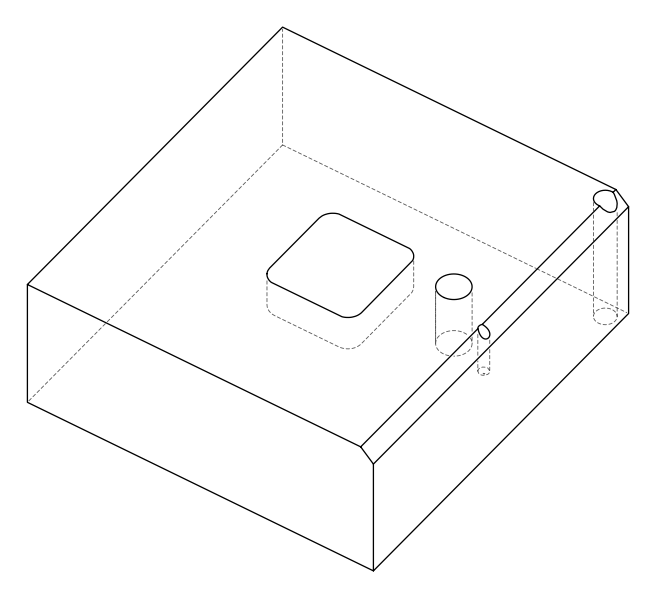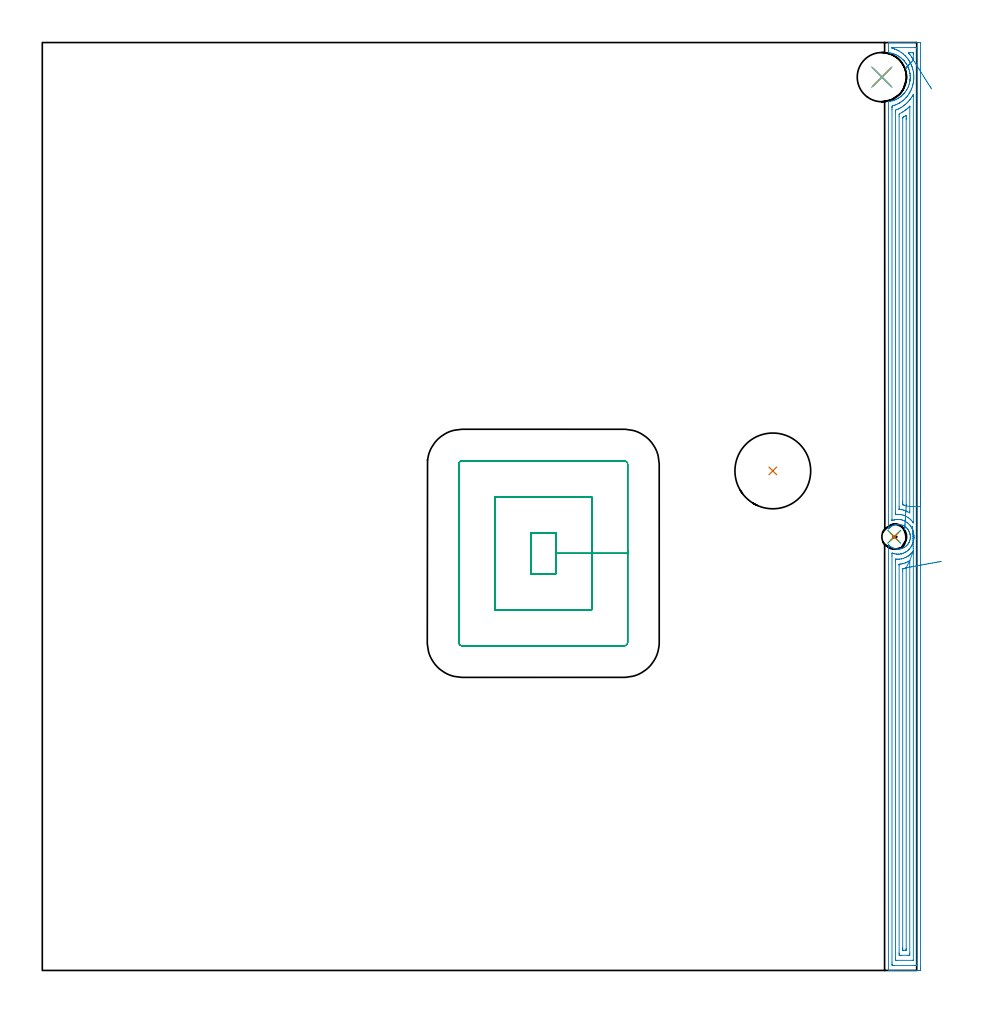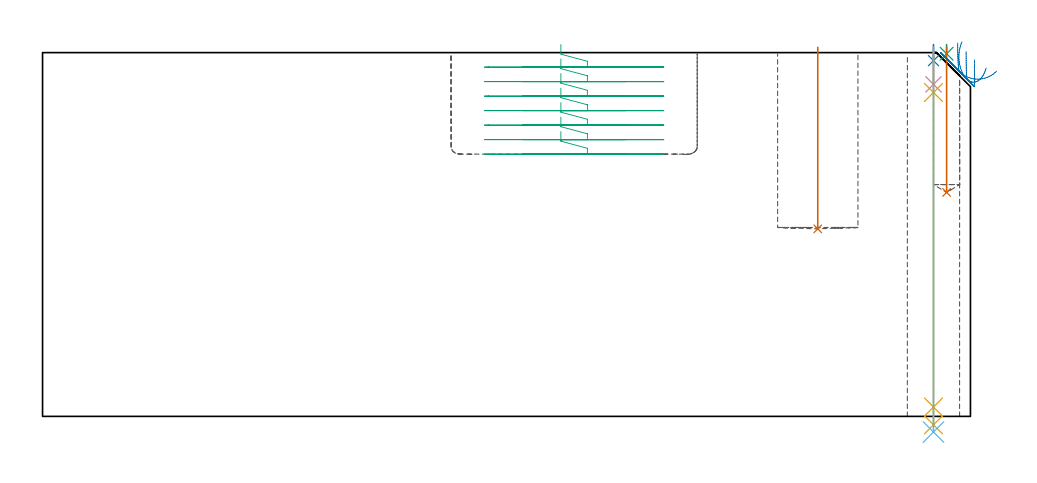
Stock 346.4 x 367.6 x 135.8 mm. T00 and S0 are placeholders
(PLAN: 9 operations, 7 tool changes, 24.9 min)
(1 INDEXABLE_INSERT_DRILL_BLIND_HOLE_FROM_SOLID | STEP1POCKET | NXT0302_031 | 0.27 min | 46233 mm3)
(2 SPOT_DRILL | STEP1HOLE | NXT0321_9005460120000 | 0.05 min | 182 mm3)
(3 SPOT_DRILL_1 | STEP1POCKET_1 | NXT0321_9005460120000 | 0.03 min | 2 mm3)
(4 DRILL_BLIND_HOLE_INTO_CENTER | STEP1HOLE | UGT0301_198 | 0.06 min | 397 mm3)
(5 GUN_DRILL_THROUGH_HOLE | STEP1HOLE | UGT0307_003 | 0.65 min | 4787 mm3)
(6 SPADE_DRILL_TO_ENLARGE_THROUGH_HOLE | STEP1HOLE | UGT0306_010 | 0.58 min | 35140 mm3)
(7 DRILL_BLIND_HOLE_INTO_CENTER_1 | STEP1POCKET_1 | UGT0301_212 | 0.22 min | 3770 mm3)
(8 AREA_MILL | FG_CHAMFER_SURFACE | UGT0205_001 | 14.76 min | 28899 mm3)
(9 MILL_RECTANGULAR_POCKET | POCKET_RECTANGULAR_STRAIGHT | NXT0201_007 | Follow Part, ap 6.25, ae 75% | 8.31 min | 335284 mm3)
(TOOL NXT0302_031 | Index. Insert Drill 30mm [880-D3000L32-05] | D30 PA176 FL150 Z2)
(TOOL NXT0321_9005460120000 | NC Spot Drill, 142deg, 12mm, Carbide, Uncoated | D12 PA142 FL30 Z2)
(TOOL UGT0301_198 | Twist Drill 7.9 mm | D7.9 PA118 FL73 Z2)
(TOOL UGT0307_003 | Gun Drill 7 mm | D7 PA130 FL24 Z1)
(TOOL UGT0306_010 | Spade Drill 19.5mm | D19.5 PA132 FL10 Z2)
(TOOL UGT0301_212 | Twist Drill 9.8 mm | D9.8 PA118 FL83 Z2)
(TOOL UGT0205_001 | Chamfer Mill 20 x 3 x 45 deg. | D20 FL50 Z2)
(TOOL NXT0201_007 | ENDMILL 25mm [R216.25-25050GCK54P 1620] | D25 R3 FL54 Z5)
(OP 1 INDEXABLE_INSERT_DRILL_BLIND_HOLE_FROM_SOLID)
G17 G21 G94 G90
T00 M6
G54
G17 G0 G90 X289.4 Y197.9 S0 M3
G43 Z145.8 H1
G94 G81 G98 Z70. F250. R137.8
G80
M5
M2
(OP 2 SPOT_DRILL)
G17 G21 G94 G90
T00 M6
G54
G17 G0 G90 X332.6 Y353.9 S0 M3
G43 Z145.8 H0
G94 G81 G98 Z132.8 F250. R138.8
G80
M5
M2
(OP 3 SPOT_DRILL_1)
G17 G21 G94 G90
T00 M6
G54
G17 G0 G90 X337.5 Y171.8 S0 M3
G43 Z145.8 H0
G94 G81 G98 Z135.378 F250. R138.8
G80
M5
M2
(OP 4 DRILL_BLIND_HOLE_INTO_CENTER)
G17 G21 G94 G90
T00 M6
G54
G17 G0 G90 X332.6 Y353.9 S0 M3
G43 Z145.8 H0
G94 G81 G98 Z123.95 F250. R137.8
G80
M5
M2
(OP 5 GUN_DRILL_THROUGH_HOLE)
G17 G21 G94 G90
T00 M6
G54
G17 G0 G90 X332.6 Y353.9 M8
G43 Z145.8 H0
Z136.291
S716 M3
G94 G1 Z120.921 F125. M26
G4 X.084
Z3.5 F250.
G4 X.084
Z-3.132 F125.
G4 X.084
M5
M9
G0 Z136.291
Z145.8
M2
(OP 6 SPADE_DRILL_TO_ENLARGE_THROUGH_HOLE)
G17 G21 G94 G90
T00 M6
G54
G17 G0 G90 X332.6 Y353.9 S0 M3
G43 Z145.8 H0
G94 G73 G98 Z-5.841 F250. Q17.705 R137.8
G80
M5
M2
(OP 7 DRILL_BLIND_HOLE_INTO_CENTER_1)
G17 G21 G94 G90
T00 M6
G54
G17 G0 G90 X337.5 Y171.8 S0 M3
G43 Z145.8 H0
G94 G81 G98 Z83.6 F250. R137.8
G80
M5
M2
(OP 8 AREA_MILL)
G17 G21 G94 G90
T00 M6
G54
G17 G0 G90 X347.9 Y193.8 S1061 M3
G43 Z145.8 H0
Z133.1
G94 G1 Y193.762 Z132.228 F250.
Y193.648 Z131.364
Y193.459 Z130.512
Y193.197 Z129.68
Y192.863 Z128.874
Y192.46 Z128.1
Y191.992 Z127.364
Y191.461 Z126.672
Y190.871 Z126.029
Y190.228 Z125.44
Y189.536 Z124.909
Y188.8 Z124.44
Y188.026 Z124.037
Y187.22 Z123.703
Y186.388 Z123.441
Y185.537 Z123.252
Y184.672 Z123.138
Y183.8 Z123.1
Y0.945
X347.899 Y0.621 Z123.101
X347.894 Y0.058 Z123.104
X347.892 Y0.008 Z123.106
X347.333 Y0.004 Z123.664
X346.715 Y0. Z124.283
X338.436 Z132.559
X337.003 Z133.993
X336.657 Z134.338
X335.963 Z135.037
X335.642 Z135.358
X335.245 Y0.007 Z135.746
X335.203 Y0.01 Z135.788
X335.2 Y0.174 Z135.8
Y168.61
X335.205 Y168.686 Z135.792
X335.256 Y168.639 Z135.743
X335.285 Y168.61 Z135.715
X335.436 Y168.439 Z135.564
X335.626 Y168.249 Z135.374
X335.752 Y168.134 Z135.248
X335.879 Y168.024 Z135.121
X336.068 Y167.877 Z134.932
X336.286 Y167.724 Z134.714
X336.614 Y167.529 Z134.386
X336.953 Y167.359 Z134.047
X337.392 Y167.184 Z133.608
X337.838 Y167.051 Z133.162
X338.279 Y166.965 Z132.721
X338.723 Y166.919 Z132.277
X339.165 Y166.914 Z131.835
X339.608 Y166.948 Z131.392
X340.052 Y167.026 Z130.948
X340.492 Y167.144 Z130.508
X340.94 Y167.314 Z130.06
X341.377 Y167.526 Z129.623
X341.714 Y167.724 Z129.286
X341.993 Y167.93 Z129.007
X342.262 Y168.152 Z128.738
X342.497 Y168.378 Z128.503
X342.72 Y168.617 Z128.28
X342.885 Y168.83 Z128.112
X342.939 Y168.9 Z128.057
X343.146 Y169.196 Z127.851
X343.161 Y169.224 Z127.835
X343.191 Y169.28 Z127.803
X343.232 Y169.358 Z127.756
X343.323 Y169.51 Z127.676
X343.354 Y169.576 Z127.646
X343.525 Y169.951 Z127.472
X343.682 Y170.404 Z127.311
X343.795 Y170.848 Z127.201
X343.832 Y171.074 Z127.166
X343.864 Y171.29 Z127.13
X343.865 Y171.297 Z127.129
X343.885 Y171.5 Z127.112
X343.887 Y171.52 Z127.11
X343.896 Y171.743 Z127.101
X343.892 Y171.886 Z127.102
X343.89 Y171.973 Z127.105
X343.885 Y172.062 Z127.113
X343.876 Y172.184 Z127.12
Y172.19
X343.868 Y172.254 Z127.13
X343.815 Y172.631 Z127.177
X343.814 Y172.638 Z127.178
X343.758 Y172.902 Z127.241
X343.718 Y173.083 Z127.28
X343.569 Y173.534 Z127.426
X343.478 Y173.749 Z127.522
X343.428 Y173.86 Z127.568
X343.407 Y173.91 Z127.591
X343.378 Y173.976 Z127.619
X343.144 Y174.403 Z127.85
X343.135 Y174.418 Z127.86
X342.984 Y174.642 Z128.012
X342.885 Y174.775 Z128.113
X342.815 Y174.869 Z128.185
X342.547 Y175.168 Z128.453
X342.262 Y175.449 Z128.738
X342.074 Y175.61 Z128.926
X341.881 Y175.762 Z129.119
X341.633 Y175.927 Z129.367
X341.377 Y176.076 Z129.623
X340.94 Y176.286 Z130.06
X340.492 Y176.456 Z130.508
X340.075 Y176.57 Z130.925
X339.653 Y176.655 Z131.347
X339.608 Y176.66 Z131.392
X339.165 Y176.686 Z131.835
X338.723 Y176.682 Z132.277
X338.348 Y176.655 Z132.652
X337.838 Y176.549 Z133.162
X337.392 Y176.416 Z133.608
X336.953 Y176.241 Z134.047
X336.529 Y176.017 Z134.471
X336.118 Y175.762 Z134.882
X335.843 Y175.542 Z135.157
X335.616 Y175.338 Z135.383
X335.389 Y175.106 Z135.611
X335.207 Y174.914 Z135.793
X335.2 Y175.758 Z135.8
Y344.193
X335.205 Y344.203 Z135.795
X335.279 Y344.223 Z135.72
X335.445 Y344.246 Z135.553
X336.067 Y344.363 Z134.93
X336.657 Y344.505 Z134.338
X336.881 Y344.558 Z134.117
X336.952 Y344.58 Z134.046
X337.088 Y344.626 Z133.912
X337.128 Y344.64 Z133.872
X337.396 Y344.733 Z133.601
X337.546 Y344.791 Z133.45
X337.704 Y344.851 Z133.295
X337.838 Y344.903 Z133.161
X338.028 Y344.987 Z132.971
X338.136 Y345.035 Z132.863
X338.283 Y345.101 Z132.716
X338.436 Y345.177 Z132.563
X338.722 Y345.32 Z132.276
X338.881 Y345.408 Z132.115
X338.958 Y345.451 Z132.038
X339.087 Y345.534 Z131.91
X339.326 Y345.687 Z131.67
X339.544 Y345.827 Z131.456
X339.607 Y345.867 Z131.392
X339.771 Y345.988 Z131.225
X339.964 Y346.129 Z131.035
X340.028 Y346.176 Z130.972
X340.215 Y346.315 Z130.782
X340.256 Y346.344 Z130.742
X340.354 Y346.427 Z130.643
X340.492 Y346.543 Z130.507
X340.859 Y346.883 Z130.14
X340.999 Y347.023 Z129.999
X341.105 Y347.13 Z129.891
X341.209 Y347.232 Z129.79
X341.214 Y347.237 Z129.785
X341.29 Y347.321 Z129.709
X341.377 Y347.416 Z129.622
X341.671 Y347.768 Z129.327
X341.954 Y348.13 Z129.045
X342.262 Y348.575 Z128.737
X342.536 Y349.023 Z128.464
X342.773 Y349.467 Z128.224
X342.992 Y349.917 Z128.007
X343.146 Y350.274 Z127.852
X343.338 Y350.81 Z127.659
X343.476 Y351.255 Z127.52
X343.497 Y351.342 Z127.497
X343.552 Y351.542 Z127.448
X343.564 Y351.59 Z127.435
X343.592 Y351.703 Z127.404
X343.608 Y351.789 Z127.385
X343.684 Y352.148 Z127.312
X343.757 Y352.596 Z127.242
X343.76 Y352.626 Z127.239
X343.766 Y352.682 Z127.231
X343.774 Y352.752 Z127.225
X343.788 Y352.877 Z127.211
X343.804 Y353.024 Z127.193
X343.806 Y353.042 Z127.191
X343.81 Y353.129 Z127.183
X343.83 Y353.42 Z127.165
X343.834 Y353.489 Z127.16
X343.836 Y353.576 Z127.157
X343.848 Y353.936 Z127.15
X343.833 Y354.382 Z127.167
X343.83 Y354.411 Z127.17
X343.827 Y354.443
X343.825 Y354.469 Z127.172
X343.8 Y354.829 Z127.2
X343.745 Y355.275 Z127.251
X343.729 Y355.363 Z127.265
X343.671 Y355.723 Z127.327
X343.588 Y356.111 Z127.412
X343.576 Y356.168 Z127.424
X343.455 Y356.616 Z127.543
X343.314 Y357.061 Z127.682
X343.281 Y357.15 Z127.713
X343.161 Y357.488 Z127.838
X343.147 Y357.528 Z127.853
X343.118 Y357.597 Z127.882
X343.058 Y357.743 Z127.942
X342.962 Y357.954 Z128.037
X342.737 Y358.404 Z128.26
X342.69 Y358.49 Z128.307
X342.496 Y358.848 Z128.504
X342.44 Y358.939 Z128.56
X342.26 Y359.228 Z128.736
X342.084 Y359.487 Z128.914
X342.008 Y359.594 Z128.992
X341.995 Y359.612 Z129.005
X341.901 Y359.741 Z129.096
X341.829 Y359.831 Z129.166
X341.698 Y359.996 Z129.298
X341.643 Y360.066 Z129.354
X341.592 Y360.129 Z129.407
X341.489 Y360.25 Z129.51
X341.402 Y360.352 Z129.594
X341.376 Y360.384 Z129.621
X341.148 Y360.634 Z129.851
X341.005 Y360.775 Z129.993
X340.825 Y360.952 Z130.173
X340.492 Y361.257 Z130.506
X340.169 Y361.527 Z130.828
X340.045 Y361.618 Z130.954
X339.857 Y361.754 Z131.143
X339.608 Y361.935 Z131.392
X339.41 Y362.065 Z131.589
X339.225 Y362.186 Z131.775
X339.042 Y362.296 Z131.958
X338.881 Y362.392 Z132.115
X338.834 Y362.42 Z132.162
X338.721 Y362.482 Z132.276
X338.282 Y362.7 Z132.715
X337.837 Y362.897 Z133.161
X337.681 Y362.958 Z133.319
X337.397 Y363.067 Z133.602
X336.924 Y363.226 Z134.075
X336.657 Y363.306 Z134.339
X336.634 Y363.313 Z134.362
X336.218 Y363.405 Z134.782
X336.068 Y363.438 Z134.931
X335.4 Y363.561 Z135.596
X335.274 Y363.582 Z135.721
X335.204 Y363.597 Z135.79
X335.2 Y363.852 Z135.8
Y364.298
Y367.426
X335.203 Y367.59 Z135.788
X335.247 Y367.6 Z135.744
X335.641 Z135.358
X335.964 Z135.036
X336.657 Z134.338
X337.893 Z133.104
X338.436 Z132.559
X339.054 Z131.941
X347.333 Z123.664
X347.607 Y367.598 Z123.391
X347.892 Y367.59 Z123.106
X347.899 Y367.304 Z123.099
X347.9 Y183.8 Z123.1
X346.486 Z124.514
Y3.259
X346.483 Y2.408 Z124.517
X346.481 Y2.37 Z124.519
X346.443 Y2.01 Z124.557
X345.957 Y2.002 Z125.043
X345.554 Y2.001 Z125.446
X345.07 Y2. Z125.93
X337.546 Y2.001 Z133.454
X337.06 Y2.003 Z133.94
X336.657 Y2.01 Z134.343
X336.619 Y2.408 Z134.381
X336.617 Y2.448 Z134.383
X336.614 Y3.302 Z134.386
Y164.184
X336.618 Y165.035 Z134.382
X336.62 Y165.073 Z134.38
X336.657 Y165.389 Z134.343
X336.987 Y165.278 Z134.013
X337.46 Y165.122 Z133.54
X337.546 Y165.1 Z133.454
X337.826 Y165.035 Z133.174
X338.436 Y164.949 Z132.564
X338.533 Y164.938 Z132.467
X338.94 Y164.926 Z132.06
X339.326 Y164.933 Z131.674
X339.423 Y164.937 Z131.577
X340.191 Y165.035 Z130.809
X340.212 Y165.039 Z130.788
X340.215 Y165.04 Z130.785
X340.903 Y165.239 Z130.097
X341.105 Y165.316 Z129.895
X341.534 Y165.498 Z129.466
X341.995 Y165.734 Z129.005
X342.12 Y165.803 Z128.88
X342.326 Y165.929 Z128.674
X342.647 Y166.168 Z128.353
X342.885 Y166.362 Z128.115
X343.128 Y166.578 Z127.872
X343.376 Y166.822 Z127.624
X343.57 Y167.031 Z127.43
X343.774 Y167.282 Z127.226
X343.961 Y167.528 Z127.039
X344.092 Y167.716 Z126.908
X344.312 Y168.07 Z126.688
X344.431 Y168.283 Z126.569
X344.595 Y168.61 Z126.405
X344.608 Y168.637 Z126.392
X344.664 Y168.765 Z126.336
X344.868 Y169.298 Z126.132
X344.941 Y169.503 Z126.059
X345.074 Y169.985 Z125.926
X345.168 Y170.397 Z125.832
X345.199 Y170.575 Z125.801
X345.223 Y170.729 Z125.777
X345.258 Y170.99 Z125.742
X345.289 Y171.29 Z125.711
X345.297 Y171.376 Z125.703
X345.301 Y171.459 Z125.699
X345.303 Y171.542 Z125.697
Y171.859
X345.293 Y172.184 Z125.707
X345.285 Y172.318 Z125.715
X345.272 Y172.467 Z125.728
X345.19 Y173.077 Z125.81
X345.094 Y173.539 Z125.906
X345.037 Y173.777 Z125.963
X344.979 Y173.971 Z126.021
X344.902 Y174.211 Z126.098
X344.82 Y174.454 Z126.18
X344.664 Y174.839 Z126.336
X344.655 Y174.86 Z126.345
X344.645 Y174.884 Z126.355
X344.48 Y175.216 Z126.52
X344.347 Y175.462 Z126.653
X344.178 Y175.758 Z126.822
X344.015 Y176. Z126.985
X343.774 Y176.325 Z127.226
X343.489 Y176.652 Z127.511
X343.193 Y176.957 Z127.807
X342.885 Y177.243 Z128.115
X342.508 Y177.545 Z128.492
X341.995 Y177.869 Z129.005
X341.346 Y178.197 Z129.654
X341.105 Y178.287 Z129.895
X340.684 Y178.439 Z130.316
X340.215 Y178.554 Z130.785
X340.067 Y178.588 Z130.933
X339.66 Y178.649 Z131.34
X339.326 Y178.668 Z131.674
X339.09 Y178.675 Z131.91
X338.436 Y178.654 Z132.564
X338.236 Y178.64 Z132.764
X337.546 Y178.5 Z133.454
X337.497 Y178.489 Z133.503
X337.324 Y178.439 Z133.676
X336.829 Y178.266 Z134.171
X336.657 Y178.208 Z134.343
X336.627 Y178.198 Z134.373
X336.62 Y178.311 Z134.38
X336.616 Y178.396 Z134.384
X336.615 Y178.439 Z134.385
X336.614 Y178.481 Z134.386
Y341.109
X336.617 Y341.96 Z134.383
X336.618 Y341.998 Z134.382
X336.657 Y342.465 Z134.343
X336.959 Y342.55 Z134.041
X337.218 Y342.625 Z133.782
X337.546 Y342.729 Z133.454
X337.639 Y342.76 Z133.361
X337.897 Y342.853 Z133.103
X338.28 Y343.01 Z132.72
X338.436 Y343.079 Z132.564
X338.889 Y343.292 Z132.111
X339.326 Y343.516 Z131.674
X339.474 Y343.598 Z131.526
X339.724 Y343.747 Z131.276
X340.022 Y343.941 Z130.978
X340.215 Y344.072 Z130.785
X340.545 Y344.309 Z130.455
X340.994 Y344.64 Z130.006
X341.055 Y344.69 Z129.945
X341.105 Y344.734 Z129.895
X341.521 Y345.116 Z129.479
X341.96 Y345.534 Z129.04
X341.977 Y345.551 Z129.023
X341.995 Y345.57 Z129.005
X342.394 Y346.026 Z128.606
X342.73 Y346.427 Z128.27
X342.774 Y346.483 Z128.226
X342.798 Y346.514 Z128.202
X342.885 Y346.632 Z128.115
X343.167 Y347.037 Z127.833
X343.356 Y347.321 Z127.644
X343.515 Y347.582 Z127.485
X343.774 Y348.028 Z127.226
X343.84 Y348.148 Z127.16
X343.874 Y348.214 Z127.126
X344.132 Y348.748 Z126.868
X344.295 Y349.108 Z126.705
X344.36 Y349.261 Z126.64
X344.403 Y349.37 Z126.597
X344.641 Y350.025 Z126.359
X344.664 Y350.102 Z126.336
X344.838 Y350.72 Z126.162
X344.883 Y350.895 Z126.117
X345.007 Y351.445 Z125.993
X345.071 Y351.789 Z125.929
X345.137 Y352.207 Z125.863
X345.193 Y352.682 Z125.807
X345.21 Y352.855 Z125.79
X345.221 Y353.016 Z125.779
X345.247 Y353.576 Z125.753
X345.255 Y353.876 Z125.745
X345.239 Y354.469 Z125.761
X345.216 Y354.808 Z125.784
X345.163 Y355.363 Z125.837
X345.103 Y355.816 Z125.897
X345.027 Y356.256 Z125.973
X344.876 Y356.937 Z126.124
X344.818 Y357.15 Z126.182
X344.664 Y357.686 Z126.336
X344.544 Y358.044 Z126.456
X344.48 Y358.229 Z126.52
X344.308 Y358.661 Z126.692
X344.189 Y358.937 Z126.811
X344.054 Y359.218 Z126.946
X343.774 Y359.777 Z127.226
X343.746 Y359.831 Z127.254
X343.711 Y359.894 Z127.289
X343.359 Y360.476 Z127.641
X343.199 Y360.724 Z127.801
X343.07 Y360.91 Z127.93
X342.885 Y361.166 Z128.115
X342.527 Y361.618 Z128.473
X341.995 Y362.224 Z129.005
X341.705 Y362.511 Z129.295
X341.105 Y363.057 Z129.895
X340.671 Y363.405 Z130.329
X340.406 Y363.597 Z130.594
X340.215 Y363.73 Z130.785
X339.33 Y364.294 Z131.67
X339.322 Y364.298 Z131.678
X338.73 Y364.587 Z132.27
X338.436 Y364.718 Z132.564
X337.729 Y365.009 Z133.271
X337.546 Y365.071 Z133.454
X337.183 Y365.192 Z133.817
X336.657 Y365.343 Z134.343
X336.621 Y365.456 Z134.379
X336.619 Y365.483 Z134.381
Y365.541
X336.621 Y365.576 Z134.379
X336.631 Y365.59 Z134.369
X336.657 Y365.592 Z134.343
X337.141 Y365.599 Z133.859
X345.554 Z125.446
X346.04 Y365.597 Z124.96
X346.443 Y365.59 Z124.557
X346.482 Y365.23 Z124.519
X346.484 Y365.192 Z124.516
X346.485 Y365.15 Z124.515
X346.486 Y183.8 Z124.514
X345.072 Z125.928
X345.071 Y177.497 Z125.929
X345.07 Y177.436 Z125.93
X345.067 Y177.376 Z125.933
X345.065 Y177.37 Z125.935
X345.062 Z125.938
X345.037 Y177.4 Z125.963
X344.975 Y177.48 Z126.025
X344.926 Y177.545 Z126.074
X344.664 Y177.88 Z126.336
X344.157 Y178.439 Z126.843
X343.774 Y178.809 Z127.226
X343.495 Y179.052 Z127.505
X343.142 Y179.332 Z127.858
X342.885 Y179.498 Z128.115
X342.45 Y179.768 Z128.55
X341.995 Y179.988 Z129.005
X341.463 Y180.226 Z129.537
X341.105 Y180.348 Z129.895
X340.926 Y180.406 Z130.074
X340.215 Y180.571 Z130.785
X339.803 Y180.64 Z131.197
X339.326 Y180.669 Z131.674
X338.883 Y180.67 Z132.117
X338.436 Y180.655 Z132.564
X338.033 Y180.631 Z132.967
X338.031 Y180.633 Z132.969
X338.03 Y180.634 Z132.97
X338.029 Y181.119 Z132.971
X338.028 Y181.529 Z132.972
X338.029 Y340.172 Z132.971
X338.03 Y340.58 Z132.97
X338.032 Y340.718 Z132.968
X338.035 Y340.82 Z132.965
X338.097 Y340.849 Z132.903
X338.631 Y341.066 Z132.369
X339.108 Y341.285 Z131.892
X339.326 Y341.39 Z131.674
X339.702 Y341.582 Z131.298
X340.215 Y341.87 Z130.785
X340.272 Y341.903 Z130.728
X340.363 Y341.96 Z130.637
X340.809 Y342.257 Z130.191
X341.105 Y342.47 Z129.895
X341.625 Y342.853 Z129.375
X341.827 Y343.021 Z129.173
X341.995 Y343.168 Z129.005
X342.296 Y343.444 Z128.704
X342.616 Y343.747 Z128.384
X342.75 Y343.882 Z128.25
X342.885 Y344.024 Z128.115
X343.175 Y344.349 Z127.825
X343.428 Y344.64 Z127.572
X343.584 Y344.832 Z127.416
X343.774 Y345.075 Z127.226
X343.969 Y345.339 Z127.031
X344.107 Y345.534 Z126.893
X344.331 Y345.868 Z126.669
X344.664 Y346.397 Z126.336
X344.675 Y346.416 Z126.325
X345.065 Y347.107 Z125.935
X345.069 Y346.977 Z125.931
X345.07 Y346.913 Z125.93
X345.071 Y346.427 Z125.929
X345.072 Y346.278 Z125.928
Y183.8
X343.657 Z127.343
X343.656 Y182.013 Z127.344
X343.65 Y181.244 Z127.35
X342.885 Y181.667 Z128.115
X342.171 Y182.013 Z128.829
X341.995 Y182.09 Z129.005
X341.863 Y182.146 Z129.137
X341.401 Y182.3 Z129.599
X341.105 Y182.387 Z129.895
X340.611 Y182.509 Z130.389
X340.215 Y182.584 Z130.785
X339.937 Y182.63 Z131.063
X339.566 Y182.665 Z131.434
X339.49 Y182.673 Z131.51
X339.468 Y182.677 Z131.532
X339.45 Y182.683 Z131.55
X339.447 Y182.713 Z131.553
X339.444 Y182.788 Z131.556
X339.443 Y182.906 Z131.557
Y183.683
Y338.385
X339.448 Y339.157 Z131.552
X339.45 Y339.279 Z131.55
X340.505 Y339.881 Z130.495
X341. Y340.172 Z130.
X341.064 Y340.214 Z129.936
X341.105 Y340.241 Z129.895
X341.592 Y340.577 Z129.408
X341.995 Y340.865 Z129.005
X342.11 Y340.95 Z128.89
X342.263 Y341.066 Z128.737
X342.602 Y341.349 Z128.398
X342.885 Y341.597 Z128.115
X343.074 Y341.77 Z127.926
X343.276 Y341.96 Z127.724
X343.638 Y342.312 Z127.362
X343.65 Y342.322 Z127.35
X343.652 Y342.321 Z127.348
X343.654 Y342.313 Z127.346
X343.656 Y342.235 Z127.344
X343.657 Y342.077 Z127.343
Y341.96
Y183.8
X342.236 Y184.091 Z128.764
X342.224 Y184.092 Z128.776
X342.14 Y184.115 Z128.86
X341.995 Y184.16 Z129.005
X341.47 Y184.327 Z129.53
X341.105 Y184.424 Z129.895
X340.894 Y184.481 Z130.106
X340.87 Y184.491 Z130.13
X340.864 Y184.509 Z130.136
X340.861 Y184.569 Z130.139
X340.858 Y184.694 Z130.142
X340.857 Y184.943 Z130.143
Y185.587
Y337.492
X340.858 Y337.74 Z130.142
X340.86 Y337.824 Z130.14
X340.864 Y337.889 Z130.136
X340.87 Y337.914 Z130.13
X340.888 Y337.927 Z130.112
X341.105 Y338.061 Z129.895
X341.306 Y338.184 Z129.694
X341.635 Y338.385 Z129.365
X342.097 Y338.687 Z128.903
X342.226 Y338.768 Z128.774
X342.236 Y338.634 Z128.764
X342.24 Y338.385 Z128.76
X342.242 Y338.137 Z128.758
X342.243 Y337.492 Z128.757
Y337.242
Y184.445
X342.241 Y184.195 Z128.759
X342.238 Y184.124 Z128.762
X342.236 Y184.091 Z128.764
X342.181 Y183.225 Z128.857
X342.127 Y182.371 Z129.026
X342.073 Y181.535 Z129.268
X342.021 Y180.723 Z129.583
X341.971 Y179.941 Z129.967
X341.924 Y179.196 Z130.419
X341.879 Y178.493 Z130.933
X341.837 Y177.837 Z131.507
X341.799 Y177.234 Z132.136
X341.764 Y176.688 Z132.816
X341.733 Y176.203 Z133.54
X341.706 Y175.783 Z134.304
X341.683 Y175.431 Z135.102
X341.666 Y175.149 Z135.928
X341.652 Y174.941 Z136.775
X341.644 Y174.807 Z137.637
X341.64 Y174.748 Z138.507
X341.641 Y174.766 Z139.379
G0 X344.786 Y175.939 Z136.218
G1 Y175.925 Z135.346
X344.789 Y175.835 Z134.478
X344.794 Y175.67 Z133.621
X344.8 Y175.431 Z132.782
X344.809 Y175.12 Z131.967
X344.82 Y174.739 Z131.182
X344.832 Y174.292 Z130.434
X344.846 Y173.78 Z129.727
X344.862 Y173.209 Z129.068
X344.88 Y172.583 Z128.461
X344.899 Y171.906 Z127.911
X344.919 Y171.184 Z127.421
X344.94 Y170.422 Z126.997
X344.962 Y169.626 Z126.641
X344.985 Y168.802 Z126.356
X345.009 Y167.956 Z126.143
X345.033 Y167.095 Z126.005
X345.057 Y166.225 Z125.943
X345.066 Y165.929 Z125.934
X345.069 Y165.738 Z125.931
X345.071 Y165.52 Z125.929
Y4.093
X345.07 Y4.042 Z125.93
X345.068 Y4.018 Z125.932
X345.066 Y4.012 Z125.934
X345.052 Y4.01 Z125.948
X344.857 Y4.001 Z126.143
X338.63 Y4. Z132.37
X338.436 Y4.001 Z132.564
X338.242 Y4.005 Z132.758
X338.113 Y4.01 Z132.887
X338.035 Y4.018 Z132.965
X338.033 Y4.059 Z132.967
X338.031 Y4.195 Z132.969
X338.029 Y4.604 Z132.971
Y161.87
X338.03 Y162.355 Z132.97
X338.032 Y162.76 Z132.968
X338.035 Y162.899 Z132.965
X338.046 Y162.981 Z132.954
X338.125 Y162.975 Z132.875
X338.436 Y162.948 Z132.564
X338.75 Y162.933 Z132.25
X339.326 Z131.674
X339.615 Y162.958 Z131.385
X340.215 Y163.039 Z130.785
X340.397 Y163.066 Z130.603
X341.108 Y163.248 Z129.892
X341.745 Y163.5 Z129.255
X341.995 Y163.607 Z129.005
X342.348 Y163.787 Z128.652
X342.885 Y164.088 Z128.115
X342.918 Y164.108 Z128.082
X342.969 Y164.142 Z128.031
X343.424 Y164.493 Z127.576
X343.774 Y164.789 Z127.226
X343.904 Y164.905 Z127.096
X344.041 Y165.035 Z126.959
X344.347 Y165.354 Z126.653
X344.664 Y165.722 Z126.336
X344.757 Y165.835 Z126.243
X344.831 Y165.929 Z126.169
X344.916 Y166.04 Z126.084
X345.057 Y166.225 Z125.943
X343.65 Y162.355 Z127.35
X343.657 Y161.461 Z127.343
X343.656 Y6.876 Z127.344
X343.651 Y6.106 Z127.349
X343.641 Y6.01 Z127.359
X343.538 Y6.007 Z127.462
X343.321 Y6.003 Z127.679
X342.885 Y6. Z128.115
X340.198 Z130.802
X339.773 Y6.003 Z131.227
X339.56 Y6.007 Z131.44
X339.46 Y6.01 Z131.54
X339.45 Y6.077 Z131.55
X339.444 Y6.758 Z131.556
X339.443 Y6.876 Z131.557
Y160.568
X339.444 Y160.762 Z131.556
X339.446 Y160.858 Z131.554
X339.449 Y160.905 Z131.551
X339.451 Y160.92 Z131.549
X339.487 Y160.926 Z131.513
X339.815 Y160.97 Z131.185
X340.215 Y161.028 Z130.785
X340.59 Y161.084 Z130.41
X341.105 Y161.219 Z129.895
X341.294 Y161.272 Z129.706
X341.855 Y161.461 Z129.145
X341.956 Y161.5 Z129.044
X341.995 Y161.517 Z129.005
X342.572 Y161.776 Z128.428
X342.885 Y161.937 Z128.115
X343.15 Y162.088 Z127.85
X343.609 Y162.355 Z127.391
X343.65 Z127.35
X342.237 Y159.522 Z128.763
X342.24 Y159.501 Z128.76
X342.242 Y159.478 Z128.758
X342.243 Y159.425 Z128.757
Y8.663
X342.242 Y8.415 Z128.758
X342.238 Y8.164 Z128.762
X342.235 Y8.01 Z128.765
X342.16 Y8.007 Z128.84
X341.995 Y8.003 Z129.005
X341.765 Y8.001 Z129.235
X341.105 Y8.002 Z129.895
X340.871 Y8.004 Z130.129
X340.862 Y8.013 Z130.138
X340.86 Y8.016 Z130.14
X340.857 Y8.663 Z130.143
Y8.912
Y158.136
X340.86 Y158.78 Z130.14
X340.862 Y159.024 Z130.138
X340.866 Y159.102 Z130.134
X340.932 Y159.123 Z130.068
X341.105 Y159.175 Z129.895
X341.489 Y159.288 Z129.511
X341.995 Y159.452 Z129.005
X342.163 Y159.506 Z128.837
X342.207 Y159.516 Z128.793
X342.237 Y159.522 Z128.763
X342.875 Y159.638 Z128.179
X343.56 Y159.763 Z127.653
X344.287 Y159.895 Z127.191
X345.052 Y160.034 Z126.794
X345.847 Y160.179 Z126.467
X346.668 Y160.329 Z126.211
X347.507 Y160.482 Z126.03
X348.359 Y160.637 Z125.923
X349.217 Y160.793 Z125.892
X350.074 Y160.949 Z125.937
X350.924 Y161.104 Z126.058
X351.76 Y161.256 Z126.254
X352.577 Y161.405 Z126.523
X353.367 Y161.549 Z126.863
X354.125 Y161.687 Z127.272
X354.845 Y161.818 Z127.747
X355.522 Y161.941 Z128.284
X356.15 Y162.056 Z128.878
G0 Z145.8
X352.272 Y349.248
Z130.06
G1 X352.036 Y349.623 Z129.309
X351.765 Y350.053 Z128.599
X351.463 Y350.532 Z127.936
X351.131 Y351.059 Z127.325
X350.772 Y351.629 Z126.771
X350.388 Y352.238 Z126.278
X349.983 Y352.881 Z125.849
X349.56 Y353.553 Z125.488
X349.121 Y354.249 Z125.198
X348.671 Y354.964 Z124.98
X348.212 Y355.692 Z124.837
X347.749 Y356.428 Z124.77
X347.284 Y357.166 Z124.778
X346.821 Y357.901 Z124.863
X346.364 Y358.626 Z125.022
X345.916 Y359.337 Z125.256
X345.48 Y360.028 Z125.563
X345.061 Y360.694 Z125.939
X345.042 Y360.724 Z125.958
X344.905 Y360.967 Z126.095
X344.664 Y361.395 Z126.336
X344.532 Y361.618 Z126.468
X344.324 Y361.96 Z126.676
X343.935 Y362.511 Z127.065
X343.774 Y362.725 Z127.226
X343.475 Y363.102 Z127.525
X343.225 Y363.405 Z127.775
X343.086 Y363.573 Z127.914
X343.386 Y363.59 Z127.614
X343.582 Y363.598 Z127.418
X343.774 Y363.6 Z127.226
X343.968 Z127.032
X344.664 Y363.598 Z126.336
X344.858 Y363.595 Z126.142
X344.987 Y363.59 Z126.013
X345.065 Y363.582 Z125.935
X345.067 Y363.541 Z125.933
X345.069 Y363.405 Z125.931
X345.071 Y362.996 Z125.929
Y361.133
X345.07 Y360.755 Z125.93
X345.068 Y360.724 Z125.932
X345.065 Y360.699 Z125.935
X345.061 Y360.694 Z125.939
X344.588 Y360.177 Z126.458
X344.147 Y359.694 Z127.036
X343.742 Y359.251 Z127.669
X343.376 Y358.85 Z128.352
X343.051 Y358.494 Z129.079
X342.77 Y358.187 Z129.846
X342.536 Y357.93 Z130.646
X342.349 Y357.725 Z131.473
X342.212 Y357.575 Z132.321
X342.125 Y357.48 Z133.184
X342.089 Y357.44 Z134.055
X342.104 Y357.457 Z134.927
X342.171 Y357.53 Z135.794
X342.288 Y357.659 Z136.649
X342.455 Y357.841 Z137.485
X342.671 Y358.078 Z138.297
X342.933 Y358.365 Z139.078
X343.24 Y358.701 Z139.821
G0 Z145.8
M5
M2
(OP 9 MILL_RECTANGULAR_POCKET)
G17 G21 G94 G90
T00 M6
G54
G17 G0 G90 X193.5 Y170.453 S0 M3
G43 Z145.801 H1
Z138.8
G94 G1 Y157.1 Z135.223 F250.
X203.4 Z132.57
Y165.25 Z130.386
Y173.4 F500.
X193.5
Y157.1
X203.4
Y165.25
X217.65
Y187.65
X179.25
Y142.85
X217.65
Y165.25
X231.9
Y200.5
G3 X230.5 Y201.9 R1.4
G1 X166.4
G3 X165. Y200.5 R1.4
G1 Y130.
G3 X166.4 Y128.6 R1.4
G1 X230.5
G3 X231.9 Y130. R1.4
G1 Y165.25
Y166.25
G0 X193.5 Y170.453 Z133.386
G1 Y157.1 Z129.808 F250.
X203.4 Z127.156
Y165.25 Z124.972
Y173.4 F500.
X193.5
Y157.1
X203.4
Y165.25
X217.65
Y187.65
X179.25
Y142.85
X217.65
Y165.25
X231.9
Y200.5
G3 X230.5 Y201.9 R1.4
G1 X166.4
G3 X165. Y200.5 R1.4
G1 Y130.
G3 X166.4 Y128.6 R1.4
G1 X230.5
G3 X231.9 Y130. R1.4
G1 Y165.25
Y166.25
G0 X193.5 Y170.453 Z127.972
G1 Y157.1 Z124.394 F250.
X203.4 Z121.741
Y165.25 Z119.557
Y173.4 F500.
X193.5
Y157.1
X203.4
Y165.25
X217.65
Y187.65
X179.25
Y142.85
X217.65
Y165.25
X231.9
Y200.5
G3 X230.5 Y201.9 R1.4
G1 X166.4
G3 X165. Y200.5 R1.4
G1 Y130.
G3 X166.4 Y128.6 R1.4
G1 X230.5
G3 X231.9 Y130. R1.4
G1 Y165.25
Y166.25
G0 X193.5 Y170.453 Z122.557
G1 Y157.1 Z118.98 F250.
X203.4 Z116.327
Y165.25 Z114.143
Y173.4 F500.
X193.5
Y157.1
X203.4
Y165.25
X217.65
Y187.65
X179.25
Y142.85
X217.65
Y165.25
X231.9
Y200.5
G3 X230.5 Y201.9 R1.4
G1 X166.4
G3 X165. Y200.5 R1.4
G1 Y130.
G3 X166.4 Y128.6 R1.4
G1 X230.5
G3 X231.9 Y130. R1.4
G1 Y165.25
Y166.25
G0 X193.5 Y170.453 Z117.143
G1 Y157.1 Z113.565 F250.
X203.4 Z110.912
Y165.25 Z108.729
Y173.4 F500.
X193.5
Y157.1
X203.4
Y165.25
X217.65
Y187.65
X179.25
Y142.85
X217.65
Y165.25
X231.9
Y200.5
G3 X230.5 Y201.9 R1.4
G1 X166.4
G3 X165. Y200.5 R1.4
G1 Y130.
G3 X166.4 Y128.6 R1.4
G1 X230.5
G3 X231.9 Y130. R1.4
G1 Y165.25
Y166.25
G0 X193.5 Y170.453 Z111.729
G1 Y157.1 Z108.151 F250.
X203.4 Z105.498
Y165.25 Z103.314
Y173.4 F500.
X193.5
Y157.1
X203.4
Y165.25
X217.65
Y187.65
X179.25
Y142.85
X217.65
Y165.25
X231.9
Y200.5
G3 X230.5 Y201.9 R1.4
G1 X166.4
G3 X165. Y200.5 R1.4
G1 Y130.
G3 X166.4 Y128.6 R1.4
G1 X230.5
G3 X231.9 Y130. R1.4
G1 Y165.25
Y166.25
G0 X193.5 Y170.453 Z106.314
G1 Y157.1 Z102.736 F250.
X203.4 Z100.084
Y165.25 Z97.9
Y173.4 F500.
X193.5
Y157.1
X203.4
Y165.25
X217.65
Y187.65
X179.25
Y142.85
X217.65
Y165.25
X231.9
Y200.5
G3 X230.5 Y201.9 R1.4
G1 X166.4
G3 X165. Y200.5 R1.4
G1 Y130.
G3 X166.4 Y128.6 R1.4
G1 X230.5
G3 X231.9 Y130. R1.4
G1 Y165.25
Y166.25
G0 Z145.801
M5
M2
